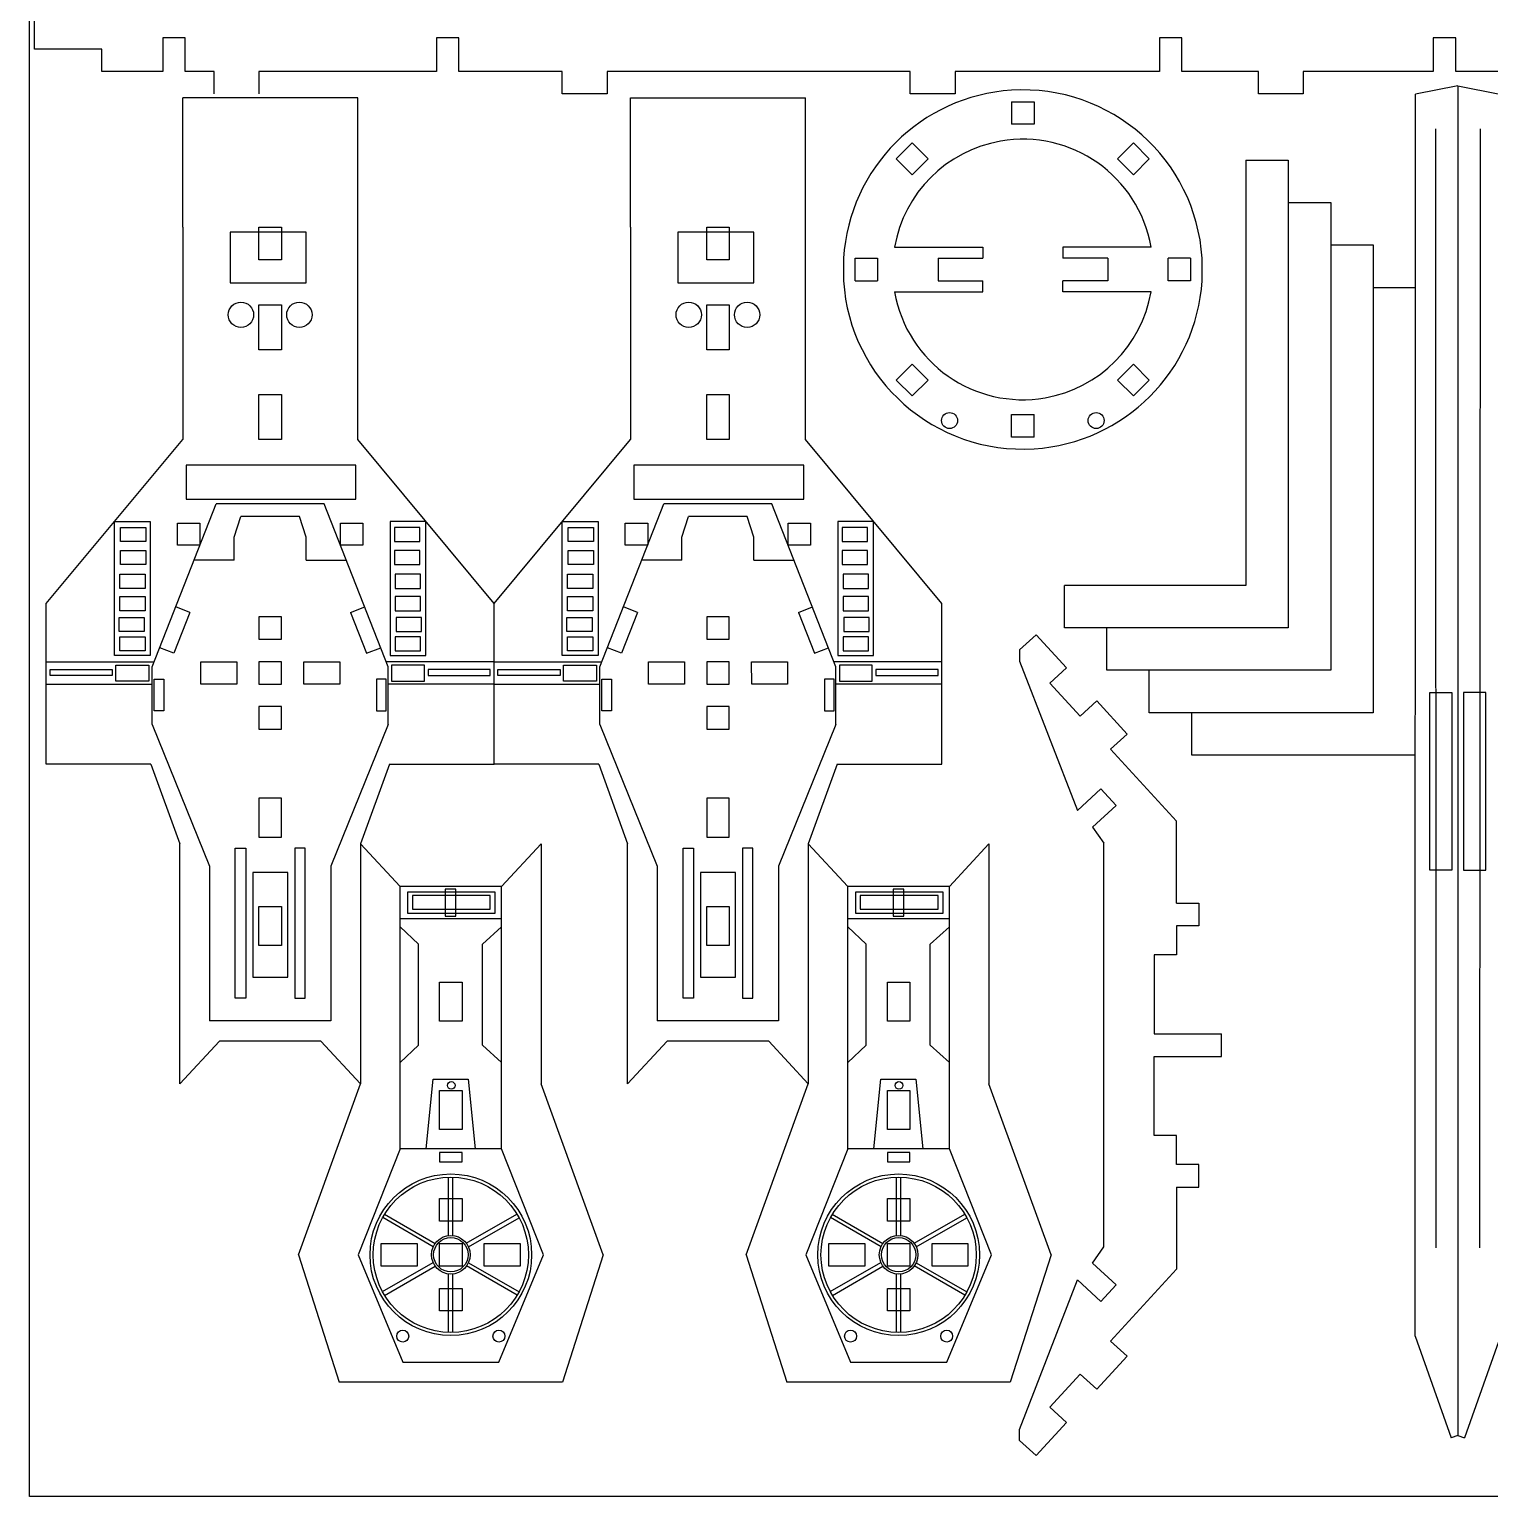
# Model space of a CAD drawing. Extents: x -969 to -369, y 282 to 682.
# Drawn here: x -969.2 to -762.7, y 281.6 to 489.1 of the extents above; entities that cross this region are included whole.
import ezdxf

# ---------------------------------------------------------------- set-up
doc = ezdxf.new("R2010")
doc.units = 0
doc.layers.get('0').update_dxf_attribs({"linetype": 'CONTINUOUS'})
doc.layers.add('PATTERN', color=4, linetype='CONTINUOUS')

msp = doc.modelspace()

# ---------------------------------------------------------------- linework, layer by layer
for p, q in [((-969.23, 281.62), (-969.23, 681.62)), ((-968.51, 486.34), (-968.51, 491.42)), ((-947.18, 487.93), (-950.35, 487.93)), ((-950.35, 487.93), (-950.35, 483.17)), ((-947.18, 483.17), (-947.18, 487.93)), ((-908.48, 487.93), (-911.65, 487.93)), ((-911.65, 487.93), (-911.65, 483.17)), ((-908.48, 483.17), (-908.48, 487.93)), ((-806.24, 487.93), (-809.42, 487.93)), ((-809.42, 487.93), (-809.42, 483.17)), ((-806.24, 483.17), (-806.24, 487.93)), ((-767.54, 487.93), (-770.72, 487.93)), ((-770.72, 487.93), (-770.72, 483.17)), ((-767.54, 483.17), (-767.54, 487.93)), ((-958.99, 486.34), (-968.51, 486.34)), ((-958.99, 483.17), (-958.99, 486.34)), ((-958.99, 483.17), (-958.99, 486.34)), ((-950.35, 483.17), (-958.99, 483.17)), ((-943.11, 483.17), (-947.18, 483.17)), ((-943.11, 479.99), (-943.11, 483.17)), ((-911.65, 483.17), (-936.76, 483.17)), ((-936.76, 483.17), (-936.76, 479.99)), ((-893.89, 483.17), (-908.48, 483.17)), ((-893.89, 479.99), (-893.89, 483.17)), ((-844.66, 483.17), (-887.54, 483.17)), ((-887.54, 483.17), (-887.54, 479.99)), ((-844.66, 479.99), (-844.66, 483.17)), ((-809.42, 483.17), (-838.31, 483.17)), ((-838.31, 483.17), (-838.31, 479.99)), ((-795.44, 483.17), (-806.24, 483.17)), ((-795.44, 479.99), (-795.44, 483.17)), ((-770.72, 483.17), (-789.09, 483.17)), ((-789.09, 483.17), (-789.09, 479.99)), ((-758.91, 483.17), (-767.54, 483.17)), ((-922.8, 479.46), (-947.55, 479.46)), ((-947.55, 461.14), (-947.55, 479.46)), ((-922.8, 461.14), (-922.8, 479.46)), ((-887.54, 479.99), (-893.89, 479.99)), ((-884.24, 461.14), (-884.24, 479.46)), ((-884.24, 479.46), (-859.48, 479.46)), ((-859.48, 461.14), (-859.48, 479.46)), ((-838.31, 479.99), (-844.66, 479.99)), ((-789.09, 479.99), (-795.44, 479.99)), ((-773.29, 304.3), (-773.2, 479.98)), ((-767.25, 481.14), (-773.2, 479.98)), ((-767.25, 481.14), (-767.25, 290.28)), ((-767.25, 481.14), (-761.29, 479.98)), ((-797.21, 470.64), (-791.21, 470.64)), ((-797.21, 470.64), (-797.21, 410.49)), ((-791.21, 470.64), (-791.21, 404.49)), ((-791.21, 464.64), (-785.21, 464.64)), ((-785.21, 464.64), (-785.21, 398.49)), ((-947.55, 461.14), (-947.55, 431.12)), ((-936.76, 456.52), (-936.76, 461.14)), ((-936.76, 461.14), (-933.59, 461.14)), ((-933.59, 461.14), (-933.59, 456.52)), ((-922.8, 431.12), (-922.8, 461.14)), ((-884.24, 461.14), (-884.24, 431.12)), ((-873.45, 456.52), (-873.45, 461.14)), ((-873.45, 461.14), (-870.27, 461.14)), ((-870.27, 461.14), (-870.27, 456.52)), ((-859.48, 431.12), (-859.48, 461.14)), ((-785.21, 458.64), (-779.21, 458.64)), ((-779.21, 458.64), (-779.21, 392.49)), ((-933.59, 456.52), (-936.76, 456.52)), ((-870.27, 456.52), (-873.45, 456.52)), ((-779.21, 452.64), (-773.21, 452.64)), ((-936.76, 443.82), (-936.76, 450.17)), ((-936.76, 450.17), (-933.59, 450.17)), ((-933.59, 450.17), (-933.59, 443.82)), ((-873.45, 443.82), (-873.45, 450.17)), ((-873.45, 450.17), (-870.27, 450.17)), ((-870.27, 450.17), (-870.27, 443.82)), ((-933.59, 443.82), (-936.76, 443.82)), ((-870.27, 443.82), (-873.45, 443.82)), ((-936.76, 431.12), (-936.76, 437.47)), ((-936.76, 437.47), (-933.59, 437.47)), ((-933.59, 437.47), (-933.59, 431.12)), ((-873.45, 431.12), (-873.45, 437.47)), ((-873.45, 437.47), (-870.27, 437.47)), ((-870.27, 437.47), (-870.27, 431.12)), ((-966.84, 407.92), (-947.55, 431.12)), ((-933.59, 431.12), (-936.76, 431.12)), ((-903.52, 407.92), (-922.8, 431.12)), ((-903.52, 407.92), (-884.24, 431.12)), ((-870.27, 431.12), (-873.45, 431.12)), ((-840.2, 407.92), (-859.48, 431.12)), ((-948.28, 416.18), (-948.28, 419.31)), ((-948.28, 419.31), (-945.11, 419.31)), ((-945.11, 419.31), (-945.11, 416.18)), ((-925.24, 416.18), (-925.24, 419.31)), ((-925.24, 419.31), (-922.07, 419.31)), ((-922.07, 419.31), (-922.07, 416.18)), ((-884.97, 416.18), (-884.97, 419.31)), ((-884.97, 419.31), (-881.79, 419.31)), ((-881.79, 419.31), (-881.79, 416.18)), ((-861.92, 416.18), (-861.93, 419.31)), ((-861.93, 419.31), (-858.75, 419.31)), ((-858.75, 419.31), (-858.75, 416.18)), ((-945.11, 416.18), (-948.28, 416.18)), ((-922.07, 416.18), (-925.24, 416.18)), ((-881.79, 416.18), (-884.97, 416.18)), ((-858.75, 416.18), (-861.92, 416.18)), ((-797.21, 410.49), (-822.87, 410.49)), ((-822.87, 404.49), (-822.87, 410.49)), ((-966.84, 385.21), (-966.84, 407.92)), ((-903.52, 385.21), (-903.52, 407.92)), ((-840.2, 385.21), (-840.2, 407.92)), ((-933.59, 406.05), (-936.76, 406.05)), ((-936.76, 406.05), (-936.76, 402.87)), ((-933.59, 402.87), (-933.59, 406.05)), ((-870.27, 406.05), (-873.45, 406.05)), ((-873.45, 406.05), (-873.45, 402.87)), ((-870.27, 402.87), (-870.27, 406.05)), ((-936.76, 402.87), (-933.59, 402.87)), ((-873.45, 402.87), (-870.27, 402.87)), ((-791.21, 404.49), (-822.87, 404.49)), ((-816.87, 398.49), (-816.87, 404.49)), ((-944.98, 396.53), (-944.98, 399.7)), ((-944.98, 399.7), (-939.9, 399.7)), ((-939.9, 399.7), (-939.9, 396.52)), ((-933.59, 399.7), (-936.76, 399.7)), ((-936.76, 399.7), (-936.76, 396.53)), ((-933.59, 396.53), (-933.59, 399.7)), ((-930.41, 396.52), (-930.41, 399.7)), ((-930.41, 399.7), (-925.33, 399.7)), ((-925.33, 399.7), (-925.33, 396.53)), ((-881.66, 396.53), (-881.66, 399.7)), ((-881.66, 399.7), (-876.58, 399.7)), ((-876.58, 399.7), (-876.58, 396.52)), ((-870.27, 399.7), (-873.45, 399.7)), ((-873.45, 399.7), (-873.45, 396.53)), ((-870.27, 396.53), (-870.27, 399.7)), ((-867.09, 396.52), (-867.1, 399.7)), ((-867.1, 399.7), (-862.02, 399.7)), ((-862.02, 399.7), (-862.01, 396.53)), ((-785.21, 398.49), (-816.87, 398.49)), ((-810.87, 392.49), (-810.87, 398.49)), ((-939.9, 396.52), (-944.98, 396.53)), ((-936.76, 396.53), (-933.59, 396.53)), ((-925.33, 396.53), (-930.41, 396.52)), ((-876.58, 396.52), (-881.66, 396.53)), ((-873.45, 396.53), (-870.27, 396.53)), ((-862.01, 396.53), (-867.09, 396.52)), ((-933.59, 393.35), (-936.76, 393.35)), ((-936.76, 393.35), (-936.76, 390.18)), ((-933.59, 390.18), (-933.59, 393.35)), ((-870.27, 393.35), (-873.45, 393.35)), ((-873.45, 393.35), (-873.45, 390.18)), ((-870.27, 390.18), (-870.27, 393.35)), ((-779.21, 392.49), (-810.87, 392.49)), ((-804.87, 386.49), (-804.87, 392.49)), ((-936.76, 390.18), (-933.59, 390.18)), ((-873.45, 390.18), (-870.27, 390.18)), ((-773.21, 386.49), (-804.87, 386.49)), ((-952.04, 385.21), (-966.84, 385.21)), ((-952.04, 385.21), (-947.95, 373.94)), ((-918.31, 385.21), (-922.4, 373.94)), ((-918.31, 385.21), (-903.52, 385.21)), ((-888.72, 385.21), (-903.52, 385.21)), ((-888.72, 385.21), (-884.63, 373.94)), ((-854.99, 385.21), (-859.08, 373.94)), ((-854.99, 385.21), (-840.2, 385.21)), ((-933.59, 380.39), (-936.76, 380.39)), ((-936.76, 380.39), (-936.76, 374.88)), ((-933.59, 374.88), (-933.59, 380.39)), ((-870.27, 380.39), (-873.45, 380.39)), ((-873.45, 380.39), (-873.45, 374.88)), ((-870.27, 374.88), (-870.27, 380.39)), ((-947.95, 340), (-947.95, 373.94)), ((-936.76, 374.88), (-933.59, 374.88)), ((-922.4, 373.94), (-922.4, 340)), ((-916.81, 367.91), (-922.4, 373.94)), ((-896.86, 373.94), (-902.45, 367.91)), ((-896.86, 373.94), (-896.86, 340)), ((-884.63, 340), (-884.63, 373.94)), ((-873.45, 374.88), (-870.27, 374.88)), ((-859.08, 373.94), (-859.09, 340)), ((-853.49, 367.91), (-859.08, 373.94)), ((-833.54, 373.94), (-839.13, 367.91)), ((-833.54, 373.94), (-833.54, 340)), ((-817.29, 316.93), (-817.29, 374.02)), ((-902.45, 367.91), (-916.81, 367.91)), ((-839.13, 367.91), (-853.49, 367.91)), ((-936.76, 359.58), (-936.76, 365.08)), ((-936.76, 365.08), (-933.59, 365.08)), ((-933.59, 365.08), (-933.59, 359.58)), ((-873.45, 359.58), (-873.45, 365.08)), ((-873.45, 365.08), (-870.27, 365.08)), ((-870.27, 365.08), (-870.27, 359.58)), ((-933.59, 359.58), (-936.76, 359.58)), ((-870.27, 359.58), (-873.45, 359.58)), ((-911.22, 348.86), (-911.22, 354.36)), ((-911.22, 354.36), (-908.04, 354.36)), ((-908.04, 354.36), (-908.04, 348.86)), ((-847.9, 348.86), (-847.9, 354.36)), ((-847.9, 354.36), (-844.72, 354.36)), ((-844.72, 354.36), (-844.72, 348.86)), ((-908.04, 348.86), (-911.22, 348.86)), ((-844.72, 348.86), (-847.9, 348.86)), ((-800.66, 343.89), (-800.66, 347.06)), ((-942.36, 346.03), (-947.95, 340)), ((-928, 346.03), (-942.36, 346.03)), ((-922.4, 340), (-928, 346.03)), ((-879.04, 346.03), (-884.63, 340)), ((-864.68, 346.03), (-879.04, 346.03)), ((-859.09, 340), (-864.68, 346.03)), ((-931.18, 315.83), (-922.4, 340)), ((-911.22, 333.55), (-911.22, 339.06)), ((-911.22, 339.06), (-908.04, 339.06)), ((-908.04, 339.06), (-908.04, 333.55)), ((-888.08, 315.83), (-896.86, 340)), ((-867.86, 315.83), (-859.09, 340)), ((-847.9, 333.55), (-847.9, 339.06)), ((-847.9, 339.06), (-844.72, 339.06)), ((-844.72, 339.06), (-844.72, 333.55)), ((-824.76, 315.83), (-833.54, 340)), ((-908.04, 333.55), (-911.22, 333.55)), ((-844.72, 333.55), (-847.9, 333.55)), ((-911.22, 320.59), (-911.22, 323.77)), ((-911.22, 323.77), (-908.04, 323.77)), ((-908.04, 323.77), (-908.04, 320.59)), ((-847.9, 320.59), (-847.9, 323.77)), ((-847.9, 323.77), (-844.72, 323.77)), ((-844.72, 323.77), (-844.72, 320.59)), ((-908.04, 320.59), (-911.22, 320.59)), ((-844.72, 320.59), (-847.9, 320.59)), ((-931.18, 315.83), (-925.42, 297.8)), ((-919.47, 314.24), (-919.47, 317.42)), ((-919.47, 317.42), (-914.39, 317.42)), ((-914.39, 317.42), (-914.39, 314.24)), ((-911.22, 314.24), (-911.22, 317.42)), ((-911.22, 317.42), (-908.04, 317.42)), ((-908.04, 317.42), (-908.04, 314.24)), ((-904.91, 314.24), (-904.91, 317.42)), ((-904.91, 317.42), (-899.83, 317.42)), ((-899.83, 317.42), (-899.83, 314.24)), ((-888.08, 315.83), (-893.84, 297.8)), ((-867.86, 315.83), (-862.11, 297.8)), ((-856.16, 314.24), (-856.16, 317.42)), ((-856.16, 317.42), (-851.08, 317.42)), ((-851.08, 317.42), (-851.08, 314.24)), ((-847.9, 314.24), (-847.9, 317.42)), ((-847.9, 317.42), (-844.72, 317.42)), ((-844.72, 317.42), (-844.72, 314.24)), ((-841.59, 314.24), (-841.59, 317.42)), ((-841.59, 317.42), (-836.51, 317.42)), ((-836.51, 317.42), (-836.51, 314.24)), ((-824.76, 315.83), (-830.52, 297.8)), ((-914.39, 314.24), (-919.47, 314.24)), ((-908.04, 314.24), (-911.22, 314.24)), ((-899.83, 314.24), (-904.91, 314.24)), ((-851.08, 314.24), (-856.16, 314.24)), ((-844.72, 314.24), (-847.9, 314.24)), ((-836.51, 314.24), (-841.59, 314.24)), ((-911.22, 307.89), (-911.22, 311.07)), ((-911.22, 311.07), (-908.04, 311.07)), ((-908.04, 311.07), (-908.04, 307.89)), ((-847.9, 307.89), (-847.9, 311.07)), ((-847.9, 311.07), (-844.72, 311.07)), ((-844.72, 311.07), (-844.72, 307.89)), ((-908.04, 307.89), (-911.22, 307.89)), ((-844.72, 307.89), (-847.9, 307.89)), ((-773.29, 304.3), (-768.2, 289.94)), ((-761.21, 304.3), (-766.29, 289.94)), ((-893.84, 297.8), (-925.42, 297.8)), ((-830.52, 297.8), (-862.11, 297.8)), ((-767.25, 290.28), (-768.2, 289.94)), ((-767.25, 290.28), (-766.29, 289.94)), ((-369.23, 281.62), (-969.23, 281.62))]:
    msp.add_line(p, q)
at = {"color": 7}
for p, q in [((-829.21, 401.36), (-826.87, 403.51)), ((-822.58, 398.83), (-826.87, 403.51)), ((-829.21, 401.36), (-829.21, 399.8)), ((-829.21, 399.8), (-821.03, 378.67)), ((-824.92, 396.68), (-822.58, 398.83)), ((-820.63, 392), (-824.92, 396.68)), ((-820.63, 392), (-818.29, 394.15)), ((-814, 389.47), (-818.29, 394.15)), ((-816.34, 387.32), (-814, 389.47)), ((-807.01, 377.15), (-816.34, 387.32)), ((-821.03, 378.67), (-817.72, 381.7)), ((-817.72, 381.7), (-815.57, 379.37)), ((-818.9, 376.32), (-815.57, 379.37)), ((-818.9, 376.32), (-817.29, 374.02)), ((-807.01, 365.55), (-807.01, 377.15)), ((-807.01, 365.55), (-803.84, 365.55)), ((-803.84, 365.55), (-803.84, 362.37)), ((-807.01, 362.37), (-807.01, 358.25)), ((-803.84, 362.37), (-807.01, 362.37)), ((-807.01, 358.25), (-810.19, 358.25)), ((-810.19, 358.25), (-810.19, 347.06)), ((-810.19, 347.06), (-800.66, 347.06)), ((-810.19, 332.7), (-810.19, 343.89)), ((-810.19, 343.89), (-800.66, 343.89)), ((-807.01, 332.7), (-810.19, 332.7)), ((-807.01, 328.58), (-807.01, 332.7)), ((-803.84, 328.58), (-807.01, 328.58)), ((-803.84, 325.4), (-803.84, 328.58)), ((-807.01, 325.4), (-807.01, 313.79)), ((-807.01, 325.4), (-803.84, 325.4)), ((-818.9, 314.63), (-817.29, 316.93)), ((-818.9, 314.63), (-815.57, 311.58)), ((-807.01, 313.79), (-816.34, 303.62)), ((-829.21, 291.14), (-821.03, 312.27)), ((-821.03, 312.27), (-817.72, 309.24)), ((-817.72, 309.24), (-815.57, 311.58)), ((-816.34, 303.62), (-814, 301.48)), ((-814, 301.48), (-818.29, 296.8)), ((-820.63, 298.94), (-824.92, 294.26)), ((-820.63, 298.94), (-818.29, 296.8)), ((-824.92, 294.26), (-822.58, 292.12)), ((-829.21, 289.58), (-829.21, 291.14)), ((-822.58, 292.12), (-826.87, 287.44)), ((-829.21, 289.58), (-826.87, 287.44))]:
    msp.add_line(p, q, dxfattribs=at)
for points in [[(-830.33, 478.88), (-830.33, 475.71)], [(-830.33, 478.88), (-827.16, 478.88)], [(-827.16, 478.88), (-827.16, 475.71)], [(-827.16, 475.71), (-830.33, 475.71)], [(-846.64, 470.82), (-844.39, 473.06)], [(-844.39, 473.06), (-842.15, 470.82)], [(-813.1, 473.06), (-815.35, 470.82)], [(-813.1, 473.06), (-810.86, 470.82)], [(-846.64, 470.82), (-844.39, 468.57)], [(-842.15, 470.82), (-844.39, 468.57)], [(-813.1, 468.57), (-815.35, 470.82)], [(-810.86, 470.82), (-813.1, 468.57)], [(-854.1, 456.76), (-854.1, 455.66), (-854.1, 454.94), (-854.1, 453.58)], [(-852.46, 453.58), (-852.46, 456.76)], [(-852.46, 456.76), (-849.28, 456.76)], [(-849.28, 456.76), (-849.28, 453.58)], [(-846.89, 458.35), (-834.39, 458.35)], [(-840.74, 456.76), (-840.74, 453.58)], [(-840.74, 456.76), (-834.39, 456.76)], [(-834.39, 458.35), (-834.39, 456.76)], [(-810.61, 458.35), (-823.1, 458.35)], [(-823.1, 458.35), (-823.1, 456.76)], [(-816.75, 456.76), (-823.1, 456.76)], [(-816.75, 456.76), (-816.75, 453.58)], [(-805.04, 456.76), (-808.21, 456.76)], [(-808.21, 453.58), (-808.21, 456.76)], [(-805.04, 456.76), (-805.04, 453.58)], [(-803.4, 453.58), (-803.4, 454.87), (-803.4, 455.71), (-803.4, 456.76)], [(-852.46, 453.58), (-849.28, 453.58)], [(-840.74, 453.58), (-834.39, 453.58)], [(-834.39, 452), (-834.39, 453.58)], [(-816.75, 453.58), (-823.1, 453.58)], [(-823.1, 452), (-823.1, 453.58)], [(-805.04, 453.58), (-808.21, 453.58)], [(-846.89, 452), (-834.39, 452)], [(-810.61, 452), (-823.1, 452)], [(-846.64, 439.53), (-844.39, 441.77)], [(-844.39, 441.77), (-842.15, 439.53)], [(-815.35, 439.53), (-813.1, 441.77)], [(-810.86, 439.53), (-813.1, 441.77)], [(-844.39, 437.28), (-846.64, 439.53)], [(-844.39, 437.28), (-842.15, 439.53)], [(-813.1, 437.28), (-815.35, 439.53)], [(-810.86, 439.53), (-813.1, 437.28)], [(-830.33, 434.64), (-827.16, 434.64)], [(-830.33, 431.46), (-830.33, 434.64)], [(-827.16, 431.46), (-827.16, 434.64)], [(-827.16, 431.46), (-830.33, 431.46)]]:
    msp.add_lwpolyline(points, dxfattribs=at)
for points in [[(-830.33, 480.52), (-843.11, 479.72), (-853.3, 469.54), (-854.1, 456.76)], [(-803.4, 456.76), (-804.27, 470.76), (-816.33, 481.4), (-830.33, 480.52)], [(-831.92, 473.31), (-839.56, 471.97), (-845.55, 465.99), (-846.89, 458.35)], [(-810.61, 458.35), (-812.36, 468.37), (-821.9, 475.07), (-831.92, 473.31)], [(-854.1, 453.58), (-853.22, 439.58), (-841.16, 428.95), (-827.16, 429.82)], [(-827.16, 429.82), (-814.38, 430.62), (-804.2, 440.81), (-803.4, 453.58)], [(-846.89, 452), (-845.13, 441.98), (-835.59, 435.28), (-825.57, 437.03)], [(-825.57, 437.03), (-817.93, 438.37), (-811.95, 444.36), (-810.61, 452)]]:
    msp.add_open_spline(points, degree=3, dxfattribs=at)
at = {"layer": 'PATTERN'}
for p, q in [((-770.4, 475.06), (-770.33, 316.79)), ((-764.09, 475.06), (-764.16, 316.79)), ((-951.85, 398.99), (-942.81, 422.05)), ((-927.54, 422.05), (-942.81, 422.05)), ((-918.5, 398.99), (-927.54, 422.05)), ((-888.54, 398.99), (-879.49, 422.05)), ((-864.22, 422.05), (-879.49, 422.05)), ((-855.18, 398.99), (-864.22, 422.05)), ((-940.26, 417.3), (-939.32, 420.25)), ((-931.04, 420.25), (-939.32, 420.25)), ((-930.09, 417.3), (-931.04, 420.25)), ((-876.95, 417.3), (-876, 420.25)), ((-867.72, 420.25), (-876, 420.25)), ((-866.77, 417.3), (-867.72, 420.25)), ((-940.26, 414.04), (-940.26, 417.3)), ((-930.09, 414.04), (-930.09, 417.3)), ((-876.95, 414.04), (-876.95, 417.3)), ((-866.77, 414.04), (-866.77, 417.3)), ((-940.26, 414.04), (-945.95, 414.04)), ((-930.09, 414.04), (-924.4, 414.04)), ((-876.95, 414.04), (-882.63, 414.04)), ((-866.77, 414.04), (-861.08, 414.04)), ((-946.55, 406.68), (-948.54, 407.46)), ((-923.8, 406.68), (-921.81, 407.46)), ((-883.23, 406.68), (-885.22, 407.46)), ((-860.49, 406.68), (-858.49, 407.46)), ((-946.55, 406.68), (-948.81, 400.9)), ((-923.8, 406.68), (-921.54, 400.9)), ((-883.23, 406.68), (-885.49, 400.9)), ((-860.49, 406.68), (-858.22, 400.9)), ((-948.81, 400.9), (-950.8, 401.68)), ((-921.54, 400.9), (-919.55, 401.68)), ((-885.49, 400.9), (-887.48, 401.68)), ((-858.22, 400.9), (-856.23, 401.68)), ((-966.84, 399.7), (-951.58, 399.7)), ((-951.85, 390.84), (-951.85, 398.99)), ((-903.52, 399.7), (-918.77, 399.7)), ((-918.5, 390.84), (-918.5, 398.99)), ((-903.52, 399.7), (-888.26, 399.7)), ((-888.54, 390.84), (-888.54, 398.99)), ((-840.2, 399.7), (-855.46, 399.7)), ((-855.18, 390.84), (-855.18, 398.99)), ((-966.84, 396.52), (-951.85, 396.52)), ((-903.52, 396.52), (-918.5, 396.52)), ((-903.52, 396.52), (-888.54, 396.52)), ((-840.2, 396.52), (-855.18, 396.52)), ((-951.85, 390.84), (-943.75, 370.77)), ((-918.5, 390.84), (-926.6, 370.77)), ((-888.54, 390.84), (-880.44, 370.77)), ((-855.18, 390.84), (-863.28, 370.77)), ((-943.75, 370.77), (-943.75, 348.9)), ((-926.6, 370.77), (-926.6, 348.9)), ((-880.44, 370.77), (-880.44, 348.9)), ((-863.28, 370.77), (-863.28, 348.9)), ((-916.81, 330.8), (-916.81, 367.91)), ((-902.45, 330.8), (-902.45, 367.91)), ((-853.49, 330.8), (-853.49, 367.91)), ((-839.13, 330.8), (-839.13, 367.91)), ((-916.81, 363.38), (-902.45, 363.38)), ((-853.49, 363.38), (-839.13, 363.38)), ((-914.22, 359.75), (-916.81, 362.23)), ((-905.17, 359.75), (-902.45, 362.23)), ((-850.91, 359.75), (-853.49, 362.23)), ((-841.85, 359.75), (-839.13, 362.23)), ((-914.22, 345.47), (-914.22, 359.75)), ((-905.17, 345.47), (-905.17, 359.75)), ((-850.91, 345.47), (-850.91, 359.75)), ((-841.85, 345.47), (-841.85, 359.75)), ((-926.6, 348.9), (-943.75, 348.9)), ((-863.28, 348.9), (-880.44, 348.9)), ((-916.81, 343.04), (-914.22, 345.47)), ((-902.45, 343.04), (-905.17, 345.47)), ((-853.49, 343.04), (-850.91, 345.47)), ((-839.13, 343.04), (-841.85, 345.47)), ((-913.14, 330.8), (-912.15, 340.64)), ((-912.15, 340.64), (-907.18, 340.64)), ((-907.18, 340.64), (-906.19, 330.8)), ((-849.82, 330.8), (-848.83, 340.64)), ((-848.83, 340.64), (-843.86, 340.64)), ((-843.86, 340.64), (-842.87, 330.8)), ((-909.95, 318.54), (-909.95, 326.8)), ((-909.33, 318.54), (-909.33, 326.8)), ((-846.63, 318.54), (-846.63, 326.8)), ((-846.01, 318.54), (-846.01, 326.8)), ((-912.11, 316.97), (-919.26, 321.1)), ((-919, 321.55), (-911.85, 317.42)), ((-907.44, 317.46), (-900.29, 321.59)), ((-907.14, 316.94), (-899.98, 321.07)), ((-848.79, 316.97), (-855.94, 321.1)), ((-855.69, 321.55), (-848.53, 317.42)), ((-844.13, 317.46), (-836.97, 321.59)), ((-843.82, 316.94), (-836.66, 321.07)), ((-919.29, 310.62), (-912.14, 314.75)), ((-918.99, 310.09), (-911.83, 314.22)), ((-900.25, 310.12), (-907.41, 314.25)), ((-907.15, 314.7), (-899.99, 310.57)), ((-855.98, 310.62), (-848.82, 314.75)), ((-855.67, 310.09), (-848.52, 314.22)), ((-836.93, 310.12), (-844.09, 314.25)), ((-843.83, 314.7), (-836.67, 310.57)), ((-909.95, 304.85), (-909.95, 313.12)), ((-909.33, 304.85), (-909.33, 313.12)), ((-846.63, 304.85), (-846.63, 313.12)), ((-846.01, 304.85), (-846.01, 313.12))]:
    msp.add_line(p, q, dxfattribs=at)
for points in [[(-930.1, 460.45), (-940.83, 460.45), (-940.83, 453.3), (-930.1, 453.3)], [(-866.78, 460.45), (-877.52, 460.45), (-877.52, 453.3), (-866.78, 453.3)], [(-923.05, 427.51), (-947.04, 427.51), (-947.04, 422.67), (-923.05, 422.67)], [(-859.73, 427.51), (-883.73, 427.51), (-883.73, 422.67), (-859.73, 422.67)], [(-952.13, 400.6), (-957.19, 400.6), (-957.19, 419.52), (-952.13, 419.52)], [(-918.22, 400.6), (-913.16, 400.6), (-913.16, 419.52), (-918.22, 419.52)], [(-888.82, 400.6), (-893.88, 400.6), (-893.88, 419.52), (-888.82, 419.52)], [(-854.9, 400.6), (-849.84, 400.6), (-849.84, 419.52), (-854.9, 419.52)], [(-956.34, 418.7), (-952.77, 418.7), (-952.77, 416.7), (-956.34, 416.7)], [(-914.01, 418.7), (-917.59, 418.7), (-917.59, 416.7), (-914.01, 416.7)], [(-893.03, 418.7), (-889.45, 418.7), (-889.45, 416.7), (-893.03, 416.7)], [(-850.69, 418.7), (-854.27, 418.7), (-854.27, 416.7), (-850.69, 416.7)], [(-956.34, 415.44), (-952.77, 415.44), (-952.77, 413.44), (-956.34, 413.44)], [(-914.01, 415.44), (-917.59, 415.44), (-917.59, 413.44), (-914.01, 413.44)], [(-893.03, 415.44), (-889.45, 415.44), (-889.45, 413.44), (-893.03, 413.44)], [(-850.69, 415.44), (-854.27, 415.44), (-854.27, 413.44), (-850.69, 413.44)], [(-956.45, 412.07), (-952.87, 412.07), (-952.87, 410.07), (-956.45, 410.07)], [(-913.9, 412.07), (-917.48, 412.07), (-917.48, 410.07), (-913.9, 410.07)], [(-893.13, 412.07), (-889.55, 412.07), (-889.55, 410.07), (-893.13, 410.07)], [(-850.58, 412.07), (-854.16, 412.07), (-854.16, 410.07), (-850.58, 410.07)], [(-956.45, 408.91), (-952.87, 408.91), (-952.87, 406.91), (-956.45, 406.91)], [(-913.9, 408.91), (-917.48, 408.91), (-917.48, 406.91), (-913.9, 406.91)], [(-893.13, 408.91), (-889.55, 408.91), (-889.55, 406.91), (-893.13, 406.91)], [(-850.58, 408.91), (-854.16, 408.91), (-854.16, 406.91), (-850.58, 406.91)], [(-956.55, 405.97), (-952.98, 405.97), (-952.98, 403.97), (-956.55, 403.97)], [(-913.8, 405.97), (-917.38, 405.97), (-917.38, 403.97), (-913.8, 403.97)], [(-893.24, 405.97), (-889.66, 405.97), (-889.66, 403.97), (-893.24, 403.97)], [(-850.48, 405.97), (-854.06, 405.97), (-854.06, 403.97), (-850.48, 403.97)], [(-956.45, 403.23), (-952.87, 403.23), (-952.87, 401.23), (-956.45, 401.23)], [(-913.9, 403.23), (-917.48, 403.23), (-917.48, 401.23), (-913.9, 401.23)], [(-893.13, 403.23), (-889.55, 403.23), (-889.55, 401.23), (-893.13, 401.23)], [(-850.58, 403.23), (-854.16, 403.23), (-854.16, 401.23), (-850.58, 401.23)], [(-966.3, 398.6), (-957.51, 398.6), (-957.51, 397.74), (-966.3, 397.74)], [(-957, 399.2), (-952.34, 399.2), (-952.34, 396.96), (-957, 396.96)], [(-913.35, 399.2), (-918.01, 399.2), (-918.01, 396.96), (-913.35, 396.96)], [(-904.06, 398.6), (-912.84, 398.6), (-912.84, 397.74), (-904.06, 397.74)], [(-902.98, 398.6), (-894.19, 398.6), (-894.19, 397.74), (-902.98, 397.74)], [(-893.68, 399.2), (-889.03, 399.2), (-889.03, 396.96), (-893.68, 396.96)], [(-850.03, 399.2), (-854.69, 399.2), (-854.69, 396.96), (-850.03, 396.96)], [(-840.74, 398.6), (-849.52, 398.6), (-849.52, 397.74), (-840.74, 397.74)], [(-951.59, 397.25), (-950.22, 397.25), (-950.22, 392.77), (-951.59, 392.77)], [(-918.76, 397.25), (-920.13, 397.25), (-920.13, 392.77), (-918.76, 392.77)], [(-888.28, 397.25), (-886.91, 397.25), (-886.91, 392.77), (-888.28, 392.77)], [(-855.44, 397.25), (-856.81, 397.25), (-856.81, 392.77), (-855.44, 392.77)], [(-771.2, 395.33), (-768.07, 395.33), (-768.07, 370.22), (-771.2, 370.22)], [(-763.29, 395.33), (-766.42, 395.33), (-766.42, 370.22), (-763.29, 370.22)], [(-940.12, 373.34), (-938.64, 373.34), (-938.64, 352.13), (-940.12, 352.13)], [(-930.23, 373.34), (-931.71, 373.34), (-931.71, 352.13), (-930.23, 352.13)], [(-876.8, 373.34), (-875.32, 373.34), (-875.32, 352.13), (-876.8, 352.13)], [(-866.91, 373.34), (-868.39, 373.34), (-868.39, 352.13), (-866.91, 352.13)], [(-932.7, 369.89), (-937.63, 369.89), (-937.63, 355.09), (-932.7, 355.09)], [(-869.38, 369.89), (-874.31, 369.89), (-874.31, 355.09), (-869.38, 355.09)], [(-910.41, 363.72), (-908.9, 363.72), (-908.9, 367.55), (-910.41, 367.55)], [(-847.09, 363.72), (-845.58, 363.72), (-845.58, 367.55), (-847.09, 367.55)], [(-915.75, 364.15), (-903.35, 364.15), (-903.35, 367.12), (-915.75, 367.12)], [(-915.05, 364.69), (-904.05, 364.69), (-904.05, 366.63), (-915.05, 366.63)], [(-852.43, 364.15), (-840.03, 364.15), (-840.03, 367.12), (-852.43, 367.12)], [(-851.73, 364.69), (-840.73, 364.69), (-840.73, 366.63), (-851.73, 366.63)], [(-902.83, 300.63), (-896.51, 315.83), (-902.45, 330.8), (-916.81, 330.8), (-922.75, 315.83), (-916.43, 300.63)], [(-911.22, 328.99), (-908.04, 328.99), (-908.04, 330.31), (-911.22, 330.31)], [(-839.51, 300.63), (-833.2, 315.83), (-839.13, 330.8), (-853.49, 330.8), (-859.43, 315.83), (-853.11, 300.63)], [(-847.9, 328.99), (-844.73, 328.99), (-844.73, 330.31), (-847.9, 330.31)]]:
    msp.add_lwpolyline(points, close=True, dxfattribs=at)
for centre, radius in [((-939.31, 448.77), 1.79), ((-931.05, 448.77), 1.79), ((-875.99, 448.77), 1.79), ((-867.73, 448.77), 1.79), ((-839.11, 433.8), 1.13), ((-818.38, 433.8), 1.13), ((-909.58, 339.78), 0.539), ((-846.26, 339.78), 0.539), ((-909.63, 315.83), 11.43), ((-909.63, 315.83), 10.98), ((-846.31, 315.83), 11.43), ((-846.31, 315.83), 10.98), ((-909.63, 315.83), 2.73), ((-909.63, 315.83), 2.43), ((-846.31, 315.83), 2.73), ((-846.31, 315.83), 2.43), ((-916.43, 304.32), 0.842), ((-902.83, 304.32), 0.842), ((-853.11, 304.32), 0.842), ((-839.51, 304.32), 0.842)]:
    msp.add_circle(centre, radius, dxfattribs=at)

doc.saveas('drawing.dxf')
